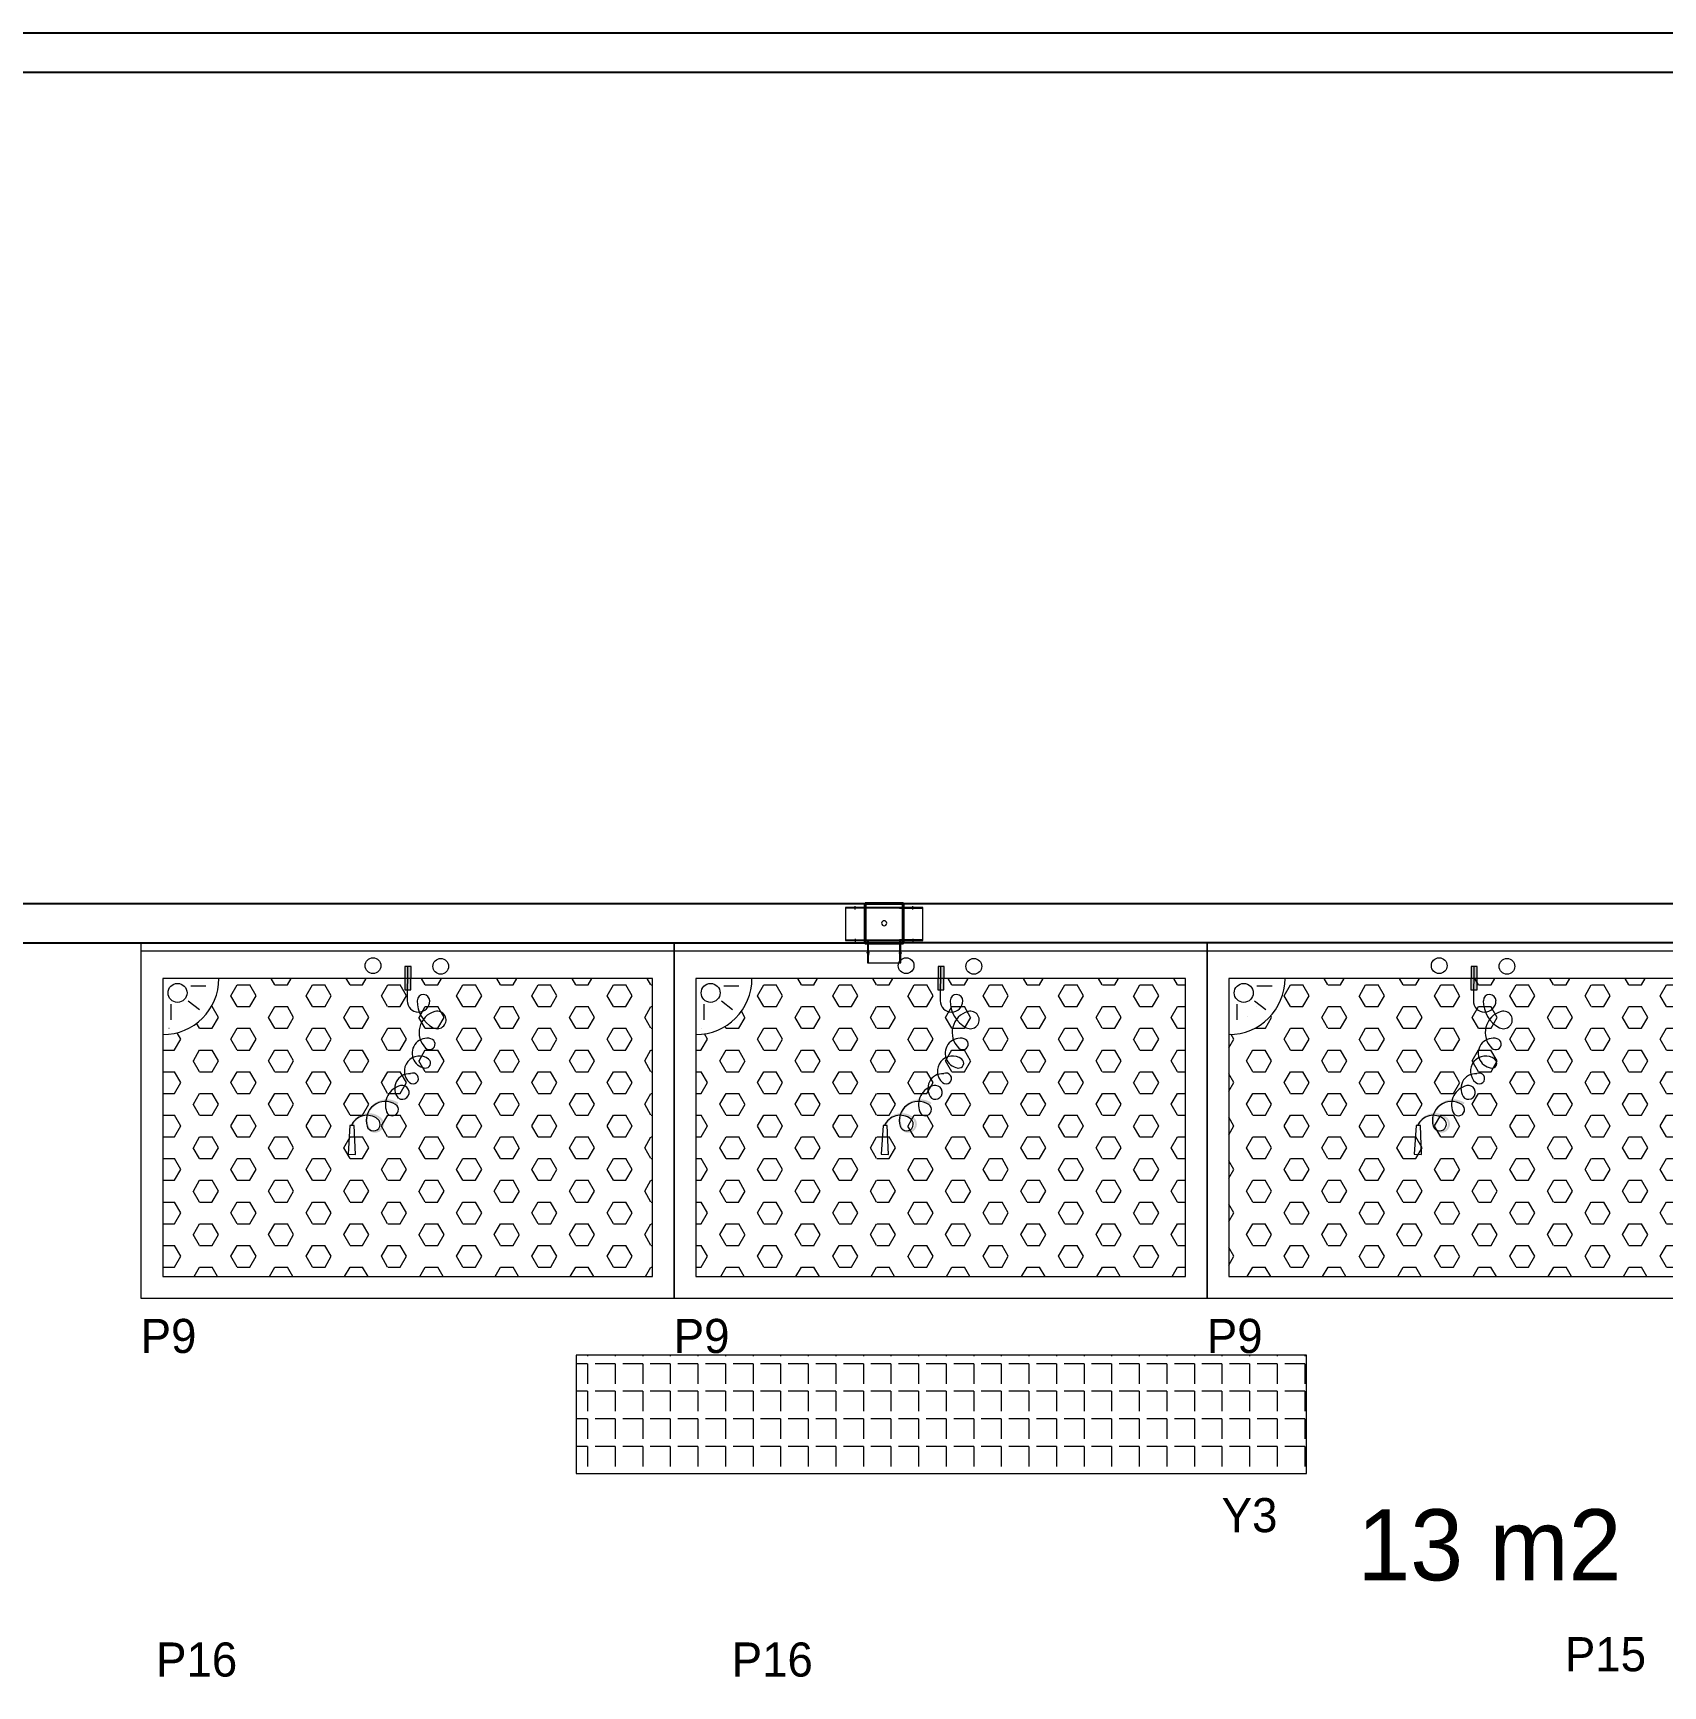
# Model space of a CAD drawing. Header units: millimetres. Extents: x 65390 to 71510, y 46362 to 50796.
# Drawn here: x 69260.2 to 69672.9, y 50247.8 to 50666.4 of the extents above; entities that cross this region are included whole.
import ezdxf
from ezdxf.enums import TextEntityAlignment as Align

# ---------------------------------------------------------------- set-up
doc = ezdxf.new("R2010")
doc.units = ezdxf.units.MM
doc.layers.add('BİRLEŞİM ELEMANLARI', color=4, linetype='Continuous')
doc.layers.add('DIŞ PANEL', color=21, linetype='Continuous')
for name, color, linetype, lineweight in [('MIM_Sel_Tezgah', 251, 'Continuous', 9), ('MIM_Sktürk', 251, 'Continuous', 9), ('WALL INTERNAL', 7, 'Continuous', 50)]:
    doc.layers.add(name, color=color, linetype=linetype, lineweight=lineweight)
doc.styles.add('TAKSİM', font='GOTHIC.TTF', dxfattribs={"height": 20})

# ---------------------------------------------------------------- blocks, each defined once
blk = doc.blocks.new('DIŞ ÜÇLÜ KEP 80-80')
at = {"lineweight": 40, "elevation": 1364.1}
blk.add_lwpolyline([(48, 62), (48, -38), (-48, -38), (-48, 62)], close=True, dxfattribs=at)
at = {"layer": 'BİRLEŞİM ELEMANLARI', "color": 6, "lineweight": 20}
for p, q in [((-38.8, 50, 1364.1), (-98, 50, 1364.1)), ((-79.5, 50, 1364.1), (-79.5, 52, 1364.1)), ((-73, 47, 1364.1), (-73, 55, 1364.1)), ((-66.5, 50, 1364.1), (-66.5, 52, 1364.1)), ((-38.8, 50, 1364.1), (98, 50, 1364.1)), ((66.5, 50, 1364.1), (66.5, 52, 1364.1)), ((73, 47, 1364.1), (73, 55, 1364.1)), ((79.5, 50, 1364.1), (79.5, 52, 1364.1)), ((-98, -30, 1364.1), (-38.8, -30, 1364.1)), ((-79.5, -30, 1364.1), (-79.5, -32, 1364.1)), ((-73, -27, 1364.1), (-73, -35, 1364.1)), ((-66.5, -30, 1364.1), (-66.5, -32, 1364.1)), ((-40, -88, 1364.1), (-40, -32, 1364.1)), ((98, -30, 1364.1), (-38.8, -30, 1364.1)), ((40, -88, 1364.1), (40, -32, 1364.1)), ((66.5, -30, 1364.1), (66.5, -32, 1364.1)), ((73, -27, 1364.1), (73, -35, 1364.1)), ((79.5, -30, 1364.1), (79.5, -32, 1364.1)), ((-37, -63, 1364.1), (-45, -63, 1364.1)), ((-40, -56.5, 1364.1), (-42, -56.5, 1364.1)), ((-40, -69.5, 1364.1), (-42, -69.5, 1364.1)), ((-40, -57, 1364.1), (-40, -69, 1364.1)), ((37, -63, 1364.1), (45, -63, 1364.1)), ((40, -56.5, 1364.1), (42, -56.5, 1364.1)), ((40, -57, 1364.1), (40, -69, 1364.1)), ((40, -69.5, 1364.1), (42, -69.5, 1364.1))]:
    blk.add_line(p, q, dxfattribs=at)
at = {"layer": 'BİRLEŞİM ELEMANLARI', "color": 6, "lineweight": 20, "elevation": 1364.1}
for points in [[(-98, -32), (-98, 52)], [(-98, 52), (98, 52), (98, -32), (-98, -32)]]:
    blk.add_lwpolyline(points, dxfattribs=at)
blk.add_lwpolyline([(-42, -32), (42, -32), (42, -88), (-42, -88)], close=True, dxfattribs=at)
at = {"layer": 'BİRLEŞİM ELEMANLARI', "color": 6, "lineweight": 20}
blk.add_circle((0, 12, 1364.1), 6.5, dxfattribs=at)
blk = doc.blocks.new('DIŞ-DOLU-2514-G-B-(80)')
at = {"layer": 'DIŞ PANEL'}
blk.add_lwpolyline([(0, 100), (2514, 100), (2514, 0), (0, 0)], close=True, dxfattribs=at)
blk = doc.blocks.new('A$C15691BD2')
at = {"layer": 'MIM_Sktürk'}
h = blk.add_hatch(dxfattribs=at)
h.set_pattern_fill('HEX', color=256, style=0)
h.set_pattern_definition([(0, (-4878.3326, -3126.4644), (0, 5.49926), [3.175, -6.35]), (120, (-4878.3326, -3126.4644), (-4.762499, -2.74963), [3.175, -6.35]), (60, (-4875.1576, -3126.4644), (-4.762499, 2.74963), [3.175, -6.35])])
edge = h.paths.add_edge_path()
edge.add_line((14.22, 5.5), (138.22, 5.5))
edge.add_line((138.22, 5.5), (138.22, 81))
edge.add_line((138.22, 81), (28.43, 81))
edge.add_arc((14.22, 81), 14.22, -90, 0, ccw=False)
edge.add_line((14.22, 66.78), (14.22, 5.5))
for p, q in [((20.7, 75.37), (23.54, 73.15)), ((21.32, 79.14), (25.14, 79.14)), ((16.25, 74.45), (16.25, 70.56))]:
    blk.add_line(p, q, dxfattribs=at)
for points in [[(143.72, 90), (8.72, 90), (8.72, 0), (143.72, 0)], [(143.72, 90), (8.72, 90), (8.72, 88), (143.72, 88)], [(138.22, 81), (14.22, 81), (14.22, 5.5), (138.22, 5.5)]]:
    blk.add_lwpolyline(points, close=True, dxfattribs=at)
blk.add_circle((17.97, 77.34), 2.4, dxfattribs=at)
blk.add_arc((14.22, 81), 14.22, 270, 0, dxfattribs=at)
blk = doc.blocks.new('A$C619A09EB')
at = {"layer": 'MIM_Sel_Tezgah'}
h = blk.add_hatch(color=256, dxfattribs=at)
h.paths.add_polyline_path([(28.11, 39.88, -0.025454), (27.95, 39.36, 0.278063), (31.99, 42.26), (31.53, 42.46, -0.265675)])
h.paths.add_polyline_path([(27.41, 39.35, 0.028094), (27.95, 39.36, 0.025454), (28.11, 39.88, -0.030609), (27.58, 39.84, -0.027259)])
h.paths.add_polyline_path([(27.41, 39.35, 0.027259), (27.58, 39.84, -0.171751), (24.86, 40.79), (24.86, 40.79), (24.86, 40.79, -1.347305), (27.54, 42.63, -0.147228), (27.58, 39.84, 0.030609), (28.11, 39.88, 0.138731), (28.02, 42.78, 1.347306), (24.55, 40.4, 0.162476)])
h.paths.add_polyline_path([(20.31, 37.12), (20.03, 36.7, 0.483116), (27.95, 39.36, -0.028094), (27.41, 39.35, -0.470681)])
for p, q in [((30.9, 49.78), (31.23, 42.46)), ((32.76, 49.76), (30.9, 49.78)), ((30.9, 49.78), (31.23, 42.46)), ((32.29, 42.45), (32.76, 49.76)), ((32.29, 42.45), (32.76, 49.76)), ((31.23, 42.46), (32.29, 42.45)), ((31.23, 42.46), (32.29, 42.45)), ((17.71, 2.21), (17.8, 10.85)), ((16.87, 8.13), (16.81, 2.21)), ((16.87, 8.13), (16.81, 2.21)), ((18.42, 8.11), (16.87, 8.13)), ((18.42, 8.11), (16.87, 8.13)), ((18.36, 2.2), (18.42, 8.11)), ((18.36, 2.2), (18.42, 8.11)), ((16.81, 2.21), (18.36, 2.2)), ((16.81, 2.21), (18.36, 2.2))]:
    blk.add_line(p, q, dxfattribs=at)
for centre in [(9.3, 2.16), (26.45, 1.99)]:
    blk.add_circle(centre, 1.99, dxfattribs=at)
for centre, radius, start, end in [((23.35, 41.2), 4.83, 237.0103, 17.5795), ((26.34, 42.14), 1.7, 17.5795, 231.245), ((27.98, 44.19), 4.31, 231.245, 336.7533), ((18.34, 37.22), 4.98, 283.1199, 20.7743), ((21.56, 38.44), 1.54, 20.7743, 237.0103), ((17.18, 33.1), 3.77, 266.0156, 40.6772), ((19.07, 34.08), 1.76, 56.8088, 283.1199), ((14.7, 28.7), 3.83, 232.4089, 49.1112), ((16.31, 30.56), 1.37, 49.1112, 296.3243), ((12.76, 24.15), 3.8, 254.9498, 81.6763), ((13.13, 26.66), 1.26, 81.6763, 232.4089), ((12.14, 21.85), 1.41, 45.7833, 254.9498), ((9.27, 18.9), 5.53, 285.7663, 45.7833), ((10.17, 15.73), 2.23, 62.0346, 285.7663), ((7.64, 10.95), 7.64, 359.43, 62.0346), ((14.94, 10.88), 2.86, 359.43, 179.43), ((13.67, 10.89), 1.6, 179.43, 359.43)]:
    blk.add_arc(centre, radius, start, end, dxfattribs=at)
blk.add_solid([(16.87, 8.13), (18.42, 8.11), (16.81, 2.21), (18.36, 2.2)], dxfattribs=at)

msp = doc.modelspace()

# ---------------------------------------------------------------- hatches: boundary and pattern name
at = {"layer": 'MIM_Sktürk'}
h = msp.add_hatch(dxfattribs=at)
h.set_pattern_fill('ANGLE', color=256, angle=180)
h.set_pattern_definition([(180, (130400.6085, 94963.545), (-9e-16, -6.985), [5.08, -1.905]), (270, (130400.6085, 94963.545), (6.985, -1e-15), [5.08, -1.905])])
h.paths.add_polyline_path([(69397.683, 50301.586), (69582.683, 50301.586), (69582.683, 50331.586), (69397.683, 50331.586)])

# ---------------------------------------------------------------- linework, layer by layer
for points in [[(65552.092, 46491.397), (71407.092, 46491.397), (71407.092, 50666.397), (65552.092, 50666.397)], [(65562.092, 46501.397), (71397.092, 46501.397), (71397.092, 50656.397), (65562.092, 50656.397)]]:
    msp.add_lwpolyline(points, close=True)
msp.add_lwpolyline([(69582.683, 50331.586), (69397.683, 50331.586), (69397.683, 50301.586), (69582.683, 50301.586)], close=True, dxfattribs=at)

# ---------------------------------------------------------------- block references
at = {"xscale": -0.1, "yscale": 0.1, "zscale": 0.1}
msp.add_blockref('DIŞ ÜÇLÜ KEP 80-80', (69475.712, 50439.739, -136.413), dxfattribs=at)
at = {"layer": 'MIM_Sktürk'}
for p in [(69278.797, 50345.962), (69413.797, 50345.962), (69548.797, 50345.962)]:
    msp.add_blockref('A$C15691BD2', p, dxfattribs=at)
at = {"layer": 'MIM_Sktürk', "rotation": 180}
for p in [(69372.723, 50432.188), (69507.723, 50432.188), (69642.723, 50432.188)]:
    msp.add_blockref('A$C619A09EB', p, dxfattribs=at)
at = {"layer": 'WALL INTERNAL', "xscale": 0.1, "yscale": 0.1, "zscale": 0.1}
msp.add_blockref('DIŞ-DOLU-2514-G-B-(80)', (69219.512, 50435.939), dxfattribs=at)
at = {"layer": 'WALL INTERNAL', "xscale": 0.1, "yscale": 0.1, "zscale": 0.1, "rotation": 180}
msp.add_blockref('DIŞ-DOLU-2514-G-B-(80)', (69731.912, 50445.962), dxfattribs=at)

# ---------------------------------------------------------------- texts
at = {"style": 'TAKSİM'}
for s, p in [('P9', (69294.488, 50332.113)), ('P9', (69429.488, 50332.113)), ('P9', (69564.488, 50332.113)), ('Y3', (69568.234, 50286.73)), ('P16', (69301.607, 50250.154)), ('P16', (69447.378, 50250.154)), ('P15', (69658.374, 50251.507))]:
    msp.add_text(s, height=8.64, dxfattribs=at).set_placement(p, align=Align.CENTER)
msp.add_text('13 m2', height=18, dxfattribs=at).set_placement((69595.539, 50274.529))

doc.saveas('drawing.dxf')
